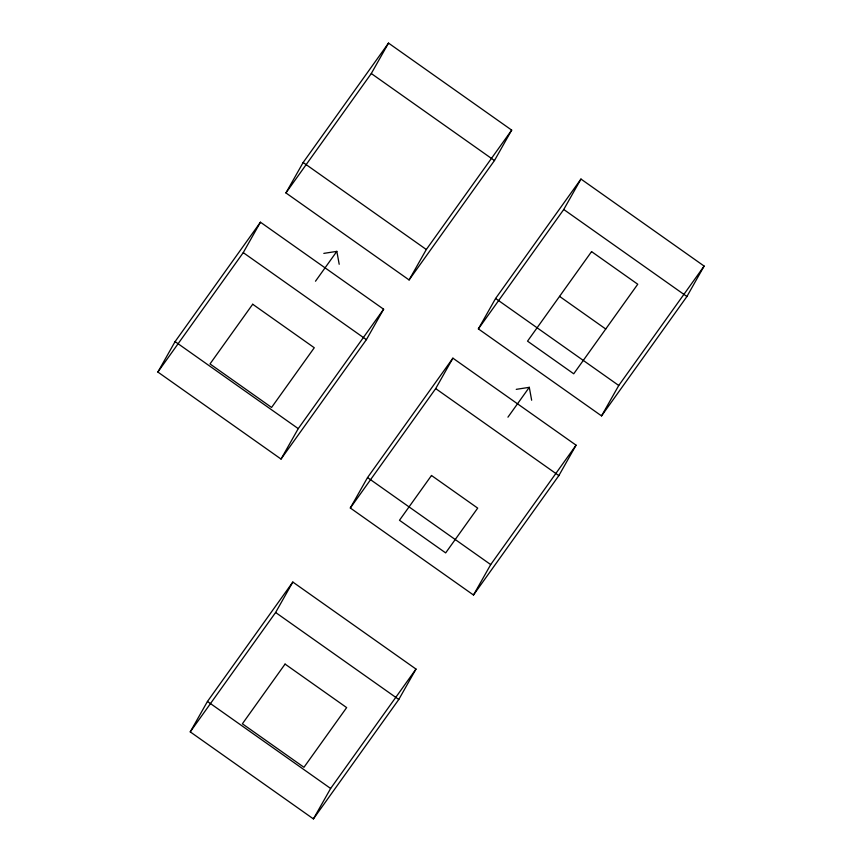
<?xml version="1.0" encoding="UTF-8"?>
<svg xmlns="http://www.w3.org/2000/svg" width="862" height="862" viewBox="0 0 862 862"><rect width="100%" height="100%" fill="white"/><g stroke="black" fill="none" stroke-linecap="round" stroke-linejoin="round"><path stroke-width="1.29" d="M157.865 372.039L175.083 341.611L260.453 222.202L383.622 309.221L366.404 339.65L281.034 459.058L157.865 372.039L243.246 252.631L260.453 222.202M285.925 192.926L303.144 162.509L388.514 43.1L511.683 130.119L494.465 160.547L409.094 279.945L285.925 192.926L371.296 73.529L388.514 43.1M281.034 459.058L298.252 428.629L383.622 309.221M409.094 279.945L426.313 249.517L511.683 130.119M190.243 731.881L207.462 701.452L292.832 582.055L416.001 669.074L398.783 699.491L313.412 818.9L190.243 731.881L275.614 612.483L292.832 582.055M350.317 507.998L367.535 477.57L452.906 358.172L576.075 445.18L558.856 475.608L473.486 595.017L350.317 507.998L435.687 388.6L452.906 358.172M478.378 328.896L495.596 298.467L580.966 179.059L704.135 266.078L686.917 296.506L601.547 415.904L478.378 328.896L563.748 209.488L580.966 179.059M313.412 818.9L330.631 788.471L416.001 669.074M473.486 595.017L490.704 564.588L576.075 445.18M601.547 415.904L618.754 385.486L704.135 266.078M315.492 281.217L336.837 251.37L339.197 264.268M507.944 417.176L529.29 387.329L531.649 400.227M323.81 253.385L336.837 251.37M516.252 389.355L529.29 387.329M371.296 73.529L494.465 160.547M563.748 209.488L686.917 296.506M559.557 296.388L605.738 329.015M303.144 162.509L426.313 249.517M495.596 298.467L618.754 385.486M243.246 252.631L366.404 339.65M435.687 388.6L558.856 475.608M175.083 341.611L298.252 428.629M367.535 477.57L490.704 564.588M275.614 612.483L398.783 699.491M207.462 701.452L330.631 788.471M252.695 304.243L210.005 363.936L271.584 407.446L314.274 347.742L252.695 304.243M285.063 664.085L242.384 723.789L303.963 767.299L346.653 707.594L285.063 664.085M431.496 475.49L399.483 520.271L445.665 552.898L477.688 508.117L431.496 475.49M591.569 251.607L527.533 341.158L573.726 373.796L637.751 284.234L591.569 251.607"/></g></svg>
